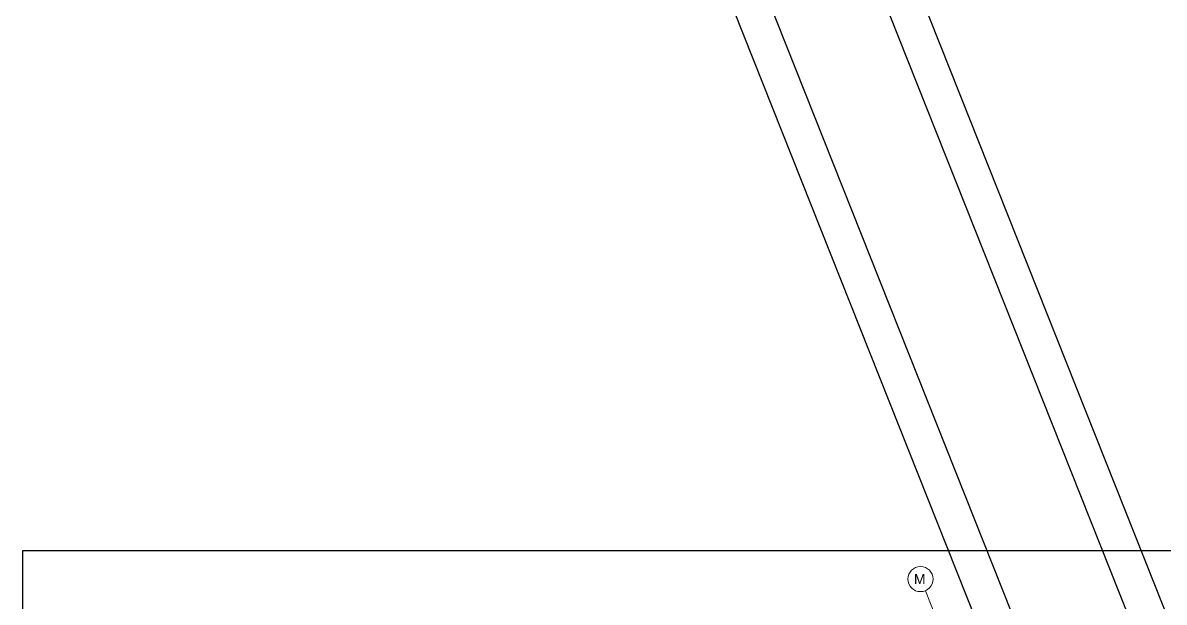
# Model space of a CAD drawing. Header units: metres. Extents: x -466 to 1322, y -1072 to 50.
# Drawn here: x 396.9 to 460.6, y -164.5 to -132.1 of the extents above; entities that cross this region are included whole.
import ezdxf

# ---------------------------------------------------------------- set-up
doc = ezdxf.new("R2010")
doc.units = ezdxf.units.M
doc.linetypes.add('CENTER2', pattern=[28.575, 19.05, -3.175, 3.175, -3.175])
doc.layers.add('A - TXT 100 -1', color=2, linetype='Continuous', lineweight=0)
doc.layers.add('A-EJES', color=61, linetype='CENTER2', lineweight=0)
doc.layers.add('AKU_Poligono', color=1, linetype='Continuous')
doc.styles.add('Style-Arial', font='arial.ttf')

msp = doc.modelspace()

# ---------------------------------------------------------------- linework, layer by layer
msp.add_lwpolyline([(396.914, -161.589), (488.557, -161.589), (488.557, -223.859), (396.914, -223.859)], close=True)
at = {"layer": 'A - TXT 100 -1'}
msp.add_circle((447, -163.19), 0.701, dxfattribs=at)
at = {"layer": 'A-EJES', "ltscale": 0.1}
msp.add_line((459.458, -194.462), (447.271, -163.837), dxfattribs=at)
at = {"layer": 'AKU_Poligono'}
for points in [[(424.696, -101.525), (492.187, -271.466), (495.013, -292.582)], [(426.87, -101.582), (494.137, -270.957), (496.995, -292.317)], [(433.393, -101.751), (494.081, -254.56), (579.926, -238.703)], [(435.568, -101.807), (495.343, -252.32), (579.595, -236.73)]]:
    msp.add_lwpolyline(points, dxfattribs=at)

# ---------------------------------------------------------------- texts
at = {"layer": 'A - TXT 100 -1', "style": 'Style-Arial'}
msp.add_text('M', height=0.564, rotation=359.72275, dxfattribs=at).set_placement((446.629, -163.467))

doc.saveas('drawing.dxf')
